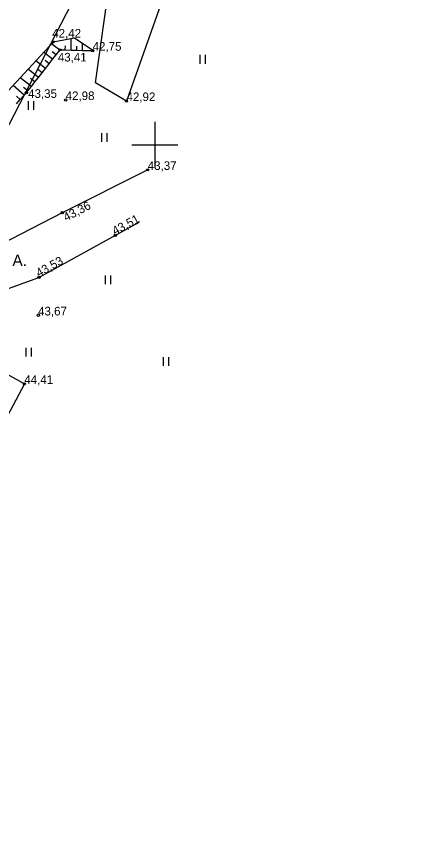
# Model space of a CAD drawing. Extents: x 641765 to 644424, y 6454656 to 6458238.
# Drawn here: x 642387.9 to 642424, y 6456789.8 to 6456861.2 of the extents above; entities that cross this region are included whole.
import ezdxf

# ---------------------------------------------------------------- set-up
doc = ezdxf.new("R2010")
doc.units = 0
for name, color, linetype in [('28_AED', 7, 'Continuous'), ('2_HOONEDET', 7, 'Continuous'), ('30_TEE', 7, 'Continuous'), ('40_PIIR', 7, 'Continuous'), ('41_HALJASTUS', 7, 'Continuous'), ('42_RELJEEF', 7, 'Continuous'), ('59_KORGUS', 7, 'Continuous'), ('63_VORK', 7, 'Continuous'), ('Level 1', 7, 'Continuous')]:
    doc.layers.add(name, color=color, linetype=linetype)

# ---------------------------------------------------------------- blocks, each defined once
blk = doc.blocks.new('PUNKT')
at = {"layer": 'Level 1'}
blk.add_circle((0, 0), 1, dxfattribs=at)

msp = doc.modelspace()

# ---------------------------------------------------------------- linework, layer by layer
at = {"layer": '2_HOONEDET'}
msp.add_lwpolyline([(642388.64, 6456829.21), (642383.92, 6456820.38), (642380.03, 6456822.4), (642379.44, 6456821.19), (642377.54, 6456822.33), (642378.21, 6456823.46), (642377.15, 6456823.99), (642381.83, 6456832.81), (642382.86, 6456832.3), (642383.68, 6456833.85), (642385.3, 6456833.47), (642384.66, 6456831.41)], close=True, dxfattribs=at)
at = {"layer": '30_TEE'}
msp.add_lwpolyline([(642399.38, 6456847.83), (642391.93, 6456844.1), (642383.86, 6456839.95), (642380.59, 6456836.1), (642381.13, 6456835.3), (642384.91, 6456836.66), (642389.91, 6456838.47), (642398.622, 6456843.272)], dxfattribs=at)
at = {"layer": '40_PIIR'}
msp.add_lwpolyline([(642423.85, 6456922.51), (642353.43, 6456786.35), (642294.61, 6456674.55), (642323.99, 6456660.38), (642334.88, 6456655.09), (642337.34, 6456658.92), (642361.85, 6456645.98), (642379.98, 6456634.7), (642376.24, 6456626.43), (642403.85, 6456614.24), (642410.7, 6456633.51), (642490.99, 6456775.5), (642533.28, 6456870.49), (642597.48, 6456947.81), (642576.34, 6457080.56), (642557, 6457088.77)], close=True, dxfattribs=at)
at = {"layer": '41_HALJASTUS'}
for p, q in [((642403.923, 6456857.826), (642403.923, 6456857.065)), ((642404.378, 6456857.826), (642404.378, 6456857.065)), ((642388.975, 6456853.804), (642388.975, 6456853.043)), ((642389.43, 6456853.804), (642389.43, 6456853.043)), ((642395.366, 6456851.02), (642395.366, 6456850.259)), ((642395.821, 6456851.02), (642395.821, 6456850.259)), ((642395.676, 6456838.644), (642395.676, 6456837.883)), ((642396.131, 6456838.644), (642396.131, 6456837.883)), ((642388.768, 6456832.353), (642388.768, 6456831.592)), ((642389.223, 6456832.353), (642389.223, 6456831.592)), ((642400.727, 6456831.528), (642400.727, 6456830.767)), ((642401.182, 6456831.528), (642401.182, 6456830.767))]:
    msp.add_line(p, q, dxfattribs=at)
msp.add_lwpolyline([(642416.199, 6456898.718), (642414.87, 6456897.96), (642411.56, 6456887.56), (642406.15, 6456876.2), (642401.81, 6456865.96), (642397.53, 6456853.81), (642394.822, 6456855.385), (642395.83, 6456862.41), (642390.2, 6456865.78), (642387.17, 6456869.05), (642381.75, 6456864), (642379.322, 6456862.909), (642378.43, 6456862.98), (642373.35, 6456865.16), (642371.41, 6456868.99), (642373.496, 6456873.109), (642382.236, 6456875.494), (642391.241, 6456876.819), (642395.346, 6456876.819), (642398.127, 6456879.336), (642389.916, 6456892.186), (642388.592, 6456901.326), (642391.806, 6456909.95)], dxfattribs=at)
at = {"layer": '42_RELJEEF'}
for p, q in [((642391.718, 6456858.229), (642390.997, 6456858.795)), ((642392.697, 6456858.247), (642392.721, 6456859.221)), ((642393.697, 6456858.222), (642393.711, 6456858.792)), ((642391.1, 6456857.443), (642390.313, 6456858.061)), ((642391.409, 6456857.836), (642391.062, 6456858.108)), ((642391.409, 6456857.836), (642391.718, 6456858.229)), ((642392.197, 6456858.259), (642392.206, 6456858.611)), ((642392.197, 6456858.259), (642392.697, 6456858.247)), ((642392.697, 6456858.247), (642393.197, 6456858.234)), ((642393.197, 6456858.234), (642393.206, 6456858.593)), ((642393.197, 6456858.234), (642393.697, 6456858.222)), ((642393.697, 6456858.222), (642394.197, 6456858.21)), ((642394.197, 6456858.21), (642394.59, 6456858.2)), ((642390.482, 6456856.656), (642389.639, 6456857.319)), ((642390.791, 6456857.049), (642390.434, 6456857.33)), ((642390.791, 6456857.049), (642391.1, 6456857.443)), ((642391.1, 6456857.443), (642391.409, 6456857.836)), ((642389.863, 6456855.87), (642388.96, 6456856.581)), ((642390.173, 6456856.263), (642389.806, 6456856.551)), ((642390.173, 6456856.263), (642390.482, 6456856.656)), ((642390.482, 6456856.656), (642390.791, 6456857.049)), ((642389.245, 6456855.084), (642388.281, 6456855.842)), ((642389.554, 6456855.477), (642389.178, 6456855.773)), ((642389.554, 6456855.477), (642389.863, 6456855.87)), ((642389.863, 6456855.87), (642390.173, 6456856.263)), ((642388.612, 6456854.311), (642387.663, 6456855.171)), ((642388.936, 6456854.691), (642389.245, 6456855.084)), ((642389.245, 6456855.084), (642389.554, 6456855.477)), ((642388.936, 6456854.691), (642388.55, 6456854.995)), ((642387.94, 6456853.57), (642388.276, 6456853.941)), ((642388.276, 6456853.941), (642387.943, 6456854.242)), ((642388.276, 6456853.941), (642388.612, 6456854.311))]:
    msp.add_line(p, q, dxfattribs=at)
for points in [[(642394.59, 6456858.2), (642393, 6456859.27), (642391.13, 6456858.94), (642387.23, 6456854.7), (642381.58, 6456848.79), (642377.25, 6456844.61), (642374.68, 6456843.33), (642368.56, 6456840.31), (642363.51, 6456834.09), (642361.09, 6456830.09), (642357.07, 6456827.51), (642352.713, 6456825.159), (642346.109, 6456815.25), (642338.72, 6456800.42)], [(642391.718, 6456858.229), (642391.75, 6456858.27), (642392.197, 6456858.259)], [(642388.612, 6456854.311), (642388.81, 6456854.53), (642388.936, 6456854.691)]]:
    msp.add_lwpolyline(points, dxfattribs=at)
at = {"layer": '63_VORK'}
for p, q in [((642400, 6456852), (642400, 6456848)), ((642398, 6456850), (642402, 6456850))]:
    msp.add_line(p, q, dxfattribs=at)

# ---------------------------------------------------------------- block references
at = {"layer": '59_KORGUS', "xscale": 0.1, "yscale": 0.10000000000000002}
for p in [(642391.13, 6456858.94), (642391.75, 6456858.27), (642394.59, 6456858.2), (642388.81, 6456854.53), (642392.24, 6456853.91), (642397.53, 6456853.81), (642399.38, 6456847.83), (642391.93, 6456844.1), (642396.55, 6456842.13), (642389.91, 6456838.47), (642389.84, 6456835.16), (642388.64, 6456829.21)]:
    msp.add_blockref('PUNKT', p, dxfattribs=at)

# ---------------------------------------------------------------- texts
at = {"layer": '28_AED'}
msp.add_text('A.', height=1, dxfattribs=at).set_placement((642387.598, 6456839.461))
at = {"layer": '59_KORGUS'}
for s, p in [('42,42', (642391.061, 6456859.332)), ('42,75', (642394.58, 6456858.19)), ('43,41', (642391.551, 6456857.254)), ('43,35', (642388.965, 6456854.09)), ('42,98', (642392.23, 6456853.9)), ('42,92', (642397.53, 6456853.81)), ('43,37', (642399.38, 6456847.82)), ('43,67', (642389.83, 6456835.16)), ('44,41', (642388.63, 6456829.21))]:
    msp.add_text(s, height=0.75, dxfattribs=at).set_placement(p)
for s, rotation, p in [('43,36', 27.54712, (642392.274, 6456843.325)), ('43,51', 28.89514, (642396.54, 6456842.12)), ('43,53', 29.20153, (642389.9, 6456838.47))]:
    msp.add_text(s, height=0.75, rotation=rotation, dxfattribs=at).set_placement(p)

doc.saveas('drawing.dxf')
